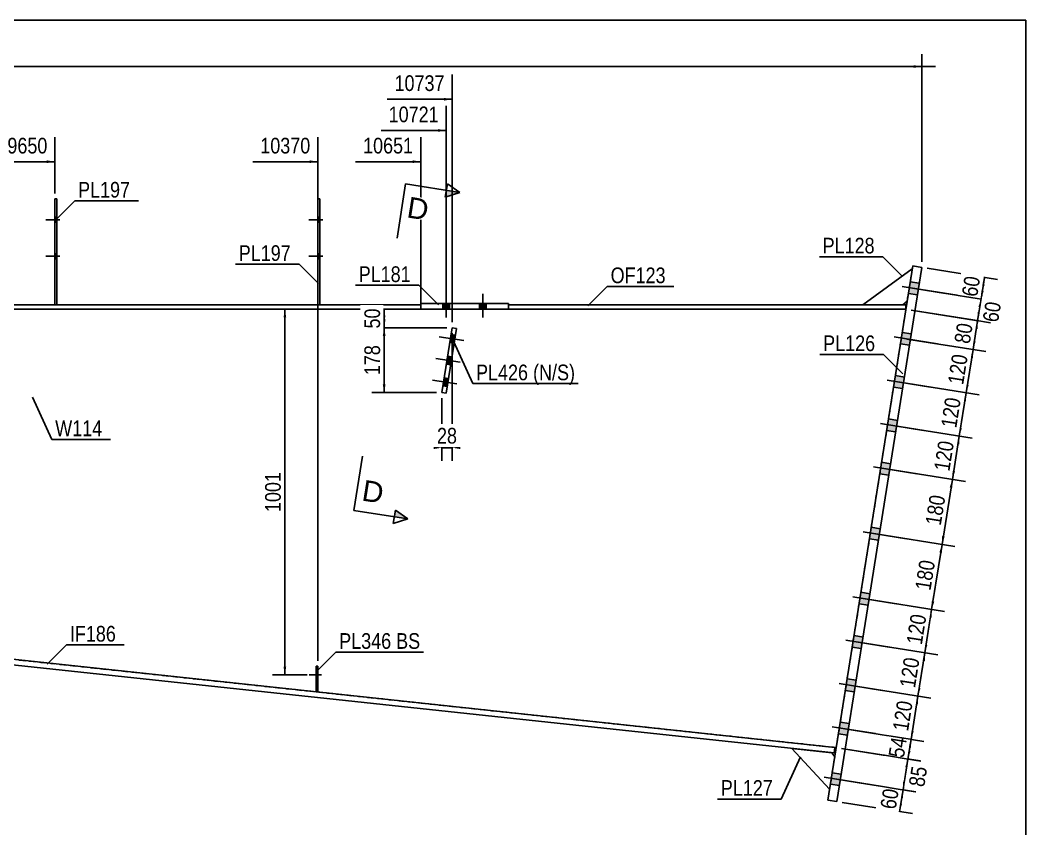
# Model space of a CAD drawing. Header units: millimetres. Extents: x -25 to 378, y -194 to 83.
# Drawn here: x 194.4 to 378, y -64.8 to 82.8 of the extents above; entities that cross this region are included whole.
import ezdxf

# ---------------------------------------------------------------- set-up
doc = ezdxf.new("R2010")
doc.units = ezdxf.units.MM
doc.linetypes.add('DXK_LINE_DOT1', pattern=[1.8814, 0.9407, -0.9407])
doc.linetypes.add('DXK_LINE_DOT2', pattern=[3.9198, 1.9599, -1.9599])
doc.styles.add('Arial', font='ARIAL.TTF', dxfattribs={"height": 0.2})
doc.styles.add('Arial Narrow', font='ARIALN.TTF', dxfattribs={"height": 0.2})

# ---------------------------------------------------------------- blocks, each defined once
blk = doc.blocks.new('Unknown-623515098-1211')
at = {"color": 5, "linetype": 'Continuous'}
for p, q in [((377.97, 82.77), (-22.03, 82.77)), ((377.97, -194.23), (377.97, 82.77))]:
    blk.add_line(p, q, dxfattribs=at)
blk = doc.blocks.new('Bolt-623515098-1313 - 1232')
at = {"linetype": 'Continuous'}
for points in [[(272.75, 31.07), (271.55, 31.07), (271.55, 30), (272.75, 30)], [(272.75, 31.07), (271.55, 31.07), (271.55, 30), (272.75, 30)], [(279.42, 31.07), (278.22, 31.07), (278.22, 30), (279.42, 30)], [(279.42, 31.07), (278.22, 31.07), (278.22, 30), (279.42, 30)]]:
    blk.add_hatch(color=3, dxfattribs=at).paths.add_polyline_path(points)
at = {"color": 3, "linetype": 'Continuous'}
for p, q in [((272.15, 32.8), (272.15, 28.47)), ((272.15, 32.8), (272.15, 28.47)), ((278.82, 32.8), (278.82, 28.47)), ((278.82, 32.8), (278.82, 28.47)), ((271.55, 31.07), (271.55, 30)), ((271.55, 31.07), (271.55, 30)), ((272.75, 31.07), (272.75, 30)), ((272.75, 31.07), (272.75, 30)), ((278.22, 31.07), (278.22, 30)), ((278.22, 31.07), (278.22, 30)), ((279.42, 31.07), (279.42, 30)), ((279.42, 31.07), (279.42, 30))]:
    blk.add_line(p, q, dxfattribs=at)
blk = doc.blocks.new('Part-623515098-2012 - 1232')
at = {"color": 2, "linetype": 'Continuous'}
for p, q in [((273.23, 26.64), (271.35, 14.79)), ((274.02, 26.51), (272.14, 14.66)), ((274.02, 26.51), (273.23, 26.64)), ((272.14, 14.66), (271.35, 14.79))]:
    blk.add_line(p, q, dxfattribs=at)
blk = doc.blocks.new('Bolt-623515098-1322 - 1232')
at = {"linetype": 'Continuous'}
for points in [[(356.86, 35), (356.53, 32.9), (358.18, 32.64), (358.51, 34.74)], [(356.86, 35), (356.53, 32.9), (358.18, 32.64), (358.51, 34.74)], [(356.86, 35), (356.53, 32.9), (358.18, 32.64), (358.51, 34.74)], [(356.86, 35), (356.53, 32.9), (358.18, 32.64), (358.51, 34.74)], [(355.4, 25.79), (355.06, 23.68), (356.71, 23.42), (357.04, 25.52)], [(355.4, 25.79), (355.06, 23.68), (356.71, 23.42), (357.04, 25.52)], [(355.4, 25.79), (355.06, 23.68), (356.71, 23.42), (357.04, 25.52)], [(355.4, 25.79), (355.06, 23.68), (356.71, 23.42), (357.04, 25.52)], [(354.14, 17.89), (353.81, 15.78), (355.45, 15.52), (355.79, 17.62)], [(354.14, 17.89), (353.81, 15.78), (355.45, 15.52), (355.79, 17.62)], [(354.14, 17.89), (353.81, 15.78), (355.45, 15.52), (355.79, 17.62)], [(354.14, 17.89), (353.81, 15.78), (355.45, 15.52), (355.79, 17.62)], [(352.89, 9.98), (352.55, 7.88), (354.2, 7.62), (354.53, 9.72)], [(352.89, 9.98), (352.55, 7.88), (354.2, 7.62), (354.53, 9.72)], [(352.89, 9.98), (352.55, 7.88), (354.2, 7.62), (354.53, 9.72)], [(352.89, 9.98), (352.55, 7.88), (354.2, 7.62), (354.53, 9.72)], [(351.63, 2.08), (351.29, -0.02), (352.94, -0.28), (353.28, 1.82)], [(351.63, 2.08), (351.29, -0.02), (352.94, -0.28), (353.28, 1.82)], [(351.63, 2.08), (351.29, -0.02), (352.94, -0.28), (353.28, 1.82)], [(351.63, 2.08), (351.29, -0.02), (352.94, -0.28), (353.28, 1.82)], [(349.74, -9.78), (349.41, -11.89), (351.05, -12.15), (351.39, -10.04)], [(349.74, -9.78), (349.41, -11.89), (351.05, -12.15), (351.39, -10.04)], [(349.74, -9.78), (349.41, -11.89), (351.05, -12.15), (351.39, -10.04)], [(349.74, -9.78), (349.41, -11.89), (351.05, -12.15), (351.39, -10.04)], [(347.86, -21.65), (347.52, -23.75), (349.17, -24.02), (349.5, -21.91)], [(347.86, -21.65), (347.52, -23.75), (349.17, -24.02), (349.5, -21.91)], [(347.86, -21.65), (347.52, -23.75), (349.17, -24.02), (349.5, -21.91)], [(347.86, -21.65), (347.52, -23.75), (349.17, -24.02), (349.5, -21.91)], [(346.6, -29.55), (346.26, -31.66), (347.91, -31.92), (348.25, -29.81)], [(346.6, -29.55), (346.26, -31.66), (347.91, -31.92), (348.25, -29.81)], [(346.6, -29.55), (346.26, -31.66), (347.91, -31.92), (348.25, -29.81)], [(346.6, -29.55), (346.26, -31.66), (347.91, -31.92), (348.25, -29.81)], [(345.34, -37.45), (345.01, -39.56), (346.65, -39.82), (346.99, -37.71)], [(345.34, -37.45), (345.01, -39.56), (346.65, -39.82), (346.99, -37.71)], [(345.34, -37.45), (345.01, -39.56), (346.65, -39.82), (346.99, -37.71)], [(345.34, -37.45), (345.01, -39.56), (346.65, -39.82), (346.99, -37.71)], [(344.09, -45.35), (343.75, -47.46), (345.4, -47.72), (345.73, -45.61)], [(344.09, -45.35), (343.75, -47.46), (345.4, -47.72), (345.73, -45.61)], [(344.09, -45.35), (343.75, -47.46), (345.4, -47.72), (345.73, -45.61)], [(344.09, -45.35), (343.75, -47.46), (345.4, -47.72), (345.73, -45.61)], [(342.62, -54.57), (342.29, -56.67), (343.93, -56.94), (344.27, -54.83)], [(342.62, -54.57), (342.29, -56.67), (343.93, -56.94), (344.27, -54.83)], [(342.62, -54.57), (342.29, -56.67), (343.93, -56.94), (344.27, -54.83)], [(342.62, -54.57), (342.29, -56.67), (343.93, -56.94), (344.27, -54.83)]]:
    blk.add_hatch(color=3, dxfattribs=at).paths.add_polyline_path(points)
at = {"color": 3, "linetype": 'Continuous'}
for p, q in [((356.86, 35), (358.51, 34.74)), ((356.86, 35), (358.51, 34.74)), ((356.86, 35), (358.51, 34.74)), ((356.86, 35), (358.51, 34.74)), ((355.4, 34.16), (363.28, 32.9)), ((355.4, 34.16), (363.28, 32.9)), ((355.4, 34.16), (363.28, 32.9)), ((355.4, 34.16), (363.28, 32.9)), ((356.53, 32.9), (358.18, 32.64)), ((356.53, 32.9), (358.18, 32.64)), ((356.53, 32.9), (358.18, 32.64)), ((356.53, 32.9), (358.18, 32.64)), ((355.4, 25.79), (357.04, 25.52)), ((355.4, 25.79), (357.04, 25.52)), ((355.4, 25.79), (357.04, 25.52)), ((355.4, 25.79), (357.04, 25.52)), ((353.93, 24.94), (361.81, 23.69)), ((353.93, 24.94), (361.81, 23.69)), ((353.93, 24.94), (361.81, 23.69)), ((353.93, 24.94), (361.81, 23.69)), ((355.06, 23.68), (356.71, 23.42)), ((355.06, 23.68), (356.71, 23.42)), ((355.06, 23.68), (356.71, 23.42)), ((355.06, 23.68), (356.71, 23.42)), ((352.67, 17.04), (360.56, 15.79)), ((352.67, 17.04), (360.56, 15.79)), ((352.67, 17.04), (360.56, 15.79)), ((352.67, 17.04), (360.56, 15.79)), ((354.14, 17.89), (355.79, 17.62)), ((354.14, 17.89), (355.79, 17.62)), ((354.14, 17.89), (355.79, 17.62)), ((354.14, 17.89), (355.79, 17.62)), ((353.81, 15.78), (355.45, 15.52)), ((353.81, 15.78), (355.45, 15.52)), ((353.81, 15.78), (355.45, 15.52)), ((353.81, 15.78), (355.45, 15.52)), ((352.89, 9.98), (354.53, 9.72)), ((352.89, 9.98), (354.53, 9.72)), ((352.89, 9.98), (354.53, 9.72)), ((352.89, 9.98), (354.53, 9.72)), ((351.42, 9.14), (359.3, 7.88)), ((351.42, 9.14), (359.3, 7.88)), ((351.42, 9.14), (359.3, 7.88)), ((351.42, 9.14), (359.3, 7.88)), ((352.55, 7.88), (354.2, 7.62)), ((352.55, 7.88), (354.2, 7.62)), ((352.55, 7.88), (354.2, 7.62)), ((352.55, 7.88), (354.2, 7.62)), ((351.63, 2.08), (353.28, 1.82)), ((351.63, 2.08), (353.28, 1.82)), ((351.63, 2.08), (353.28, 1.82)), ((351.63, 2.08), (353.28, 1.82)), ((350.16, 1.24), (358.05, -0.02)), ((350.16, 1.24), (358.05, -0.02)), ((350.16, 1.24), (358.05, -0.02)), ((350.16, 1.24), (358.05, -0.02)), ((351.29, -0.02), (352.94, -0.28)), ((351.29, -0.02), (352.94, -0.28)), ((351.29, -0.02), (352.94, -0.28)), ((351.29, -0.02), (352.94, -0.28)), ((348.27, -10.63), (356.16, -11.88)), ((348.27, -10.63), (356.16, -11.88)), ((348.27, -10.63), (356.16, -11.88)), ((348.27, -10.63), (356.16, -11.88)), ((349.74, -9.78), (351.39, -10.04)), ((349.74, -9.78), (351.39, -10.04)), ((349.74, -9.78), (351.39, -10.04)), ((349.74, -9.78), (351.39, -10.04)), ((349.41, -11.89), (351.05, -12.15)), ((349.41, -11.89), (351.05, -12.15)), ((349.41, -11.89), (351.05, -12.15)), ((349.41, -11.89), (351.05, -12.15)), ((347.86, -21.65), (349.5, -21.91)), ((347.86, -21.65), (349.5, -21.91)), ((347.86, -21.65), (349.5, -21.91)), ((347.86, -21.65), (349.5, -21.91)), ((346.39, -22.49), (354.27, -23.75)), ((346.39, -22.49), (354.27, -23.75)), ((346.39, -22.49), (354.27, -23.75)), ((346.39, -22.49), (354.27, -23.75)), ((347.52, -23.75), (349.17, -24.02)), ((347.52, -23.75), (349.17, -24.02)), ((347.52, -23.75), (349.17, -24.02)), ((347.52, -23.75), (349.17, -24.02)), ((345.13, -30.4), (353.02, -31.65)), ((345.13, -30.4), (353.02, -31.65)), ((345.13, -30.4), (353.02, -31.65)), ((345.13, -30.4), (353.02, -31.65)), ((346.6, -29.55), (348.25, -29.81)), ((346.6, -29.55), (348.25, -29.81)), ((346.6, -29.55), (348.25, -29.81)), ((346.6, -29.55), (348.25, -29.81)), ((346.26, -31.66), (347.91, -31.92)), ((346.26, -31.66), (347.91, -31.92)), ((346.26, -31.66), (347.91, -31.92)), ((346.26, -31.66), (347.91, -31.92)), ((343.88, -38.3), (351.76, -39.55)), ((343.88, -38.3), (351.76, -39.55)), ((343.88, -38.3), (351.76, -39.55)), ((343.88, -38.3), (351.76, -39.55)), ((345.34, -37.45), (346.99, -37.71)), ((345.34, -37.45), (346.99, -37.71)), ((345.34, -37.45), (346.99, -37.71)), ((345.34, -37.45), (346.99, -37.71)), ((345.01, -39.56), (346.65, -39.82)), ((345.01, -39.56), (346.65, -39.82)), ((345.01, -39.56), (346.65, -39.82)), ((345.01, -39.56), (346.65, -39.82)), ((344.09, -45.35), (345.73, -45.61)), ((344.09, -45.35), (345.73, -45.61)), ((344.09, -45.35), (345.73, -45.61)), ((344.09, -45.35), (345.73, -45.61)), ((342.62, -46.2), (350.5, -47.45)), ((342.62, -46.2), (350.5, -47.45)), ((342.62, -46.2), (350.5, -47.45)), ((342.62, -46.2), (350.5, -47.45)), ((343.75, -47.46), (345.4, -47.72)), ((343.75, -47.46), (345.4, -47.72)), ((343.75, -47.46), (345.4, -47.72)), ((343.75, -47.46), (345.4, -47.72)), ((342.62, -54.57), (344.27, -54.83)), ((342.62, -54.57), (344.27, -54.83)), ((342.62, -54.57), (344.27, -54.83)), ((342.62, -54.57), (344.27, -54.83)), ((341.15, -55.41), (349.04, -56.67)), ((341.15, -55.41), (349.04, -56.67)), ((341.15, -55.41), (349.04, -56.67)), ((341.15, -55.41), (349.04, -56.67)), ((342.29, -56.67), (343.93, -56.94)), ((342.29, -56.67), (343.93, -56.94)), ((342.29, -56.67), (343.93, -56.94)), ((342.29, -56.67), (343.93, -56.94))]:
    blk.add_line(p, q, dxfattribs=at)
blk = doc.blocks.new('Bolt-623515098-1947 - 1232')
at = {"linetype": 'Continuous'}
for points in [[(273.59, 23.81), (273.82, 25.26), (273.03, 25.39), (272.8, 23.94)], [(272.96, 19.86), (273.19, 21.31), (272.4, 21.43), (272.17, 19.99)], [(272.33, 15.91), (272.56, 17.36), (271.77, 17.48), (271.54, 16.04)]]:
    blk.add_hatch(color=3, dxfattribs=at).paths.add_polyline_path(points)
at = {"color": 3, "linetype": 'Continuous'}
for p, q in [((275.35, 24.27), (270.87, 24.99)), ((273.59, 23.81), (272.8, 23.94)), ((273.82, 25.26), (273.03, 25.39)), ((274.72, 20.32), (270.25, 21.04)), ((273.19, 21.31), (272.4, 21.43)), ((272.96, 19.86), (272.17, 19.99)), ((274.1, 16.37), (269.62, 17.08)), ((272.56, 17.36), (271.77, 17.48)), ((272.33, 15.91), (271.54, 16.04))]:
    blk.add_line(p, q, dxfattribs=at)
blk = doc.blocks.new('Part-623515098-1389 - 1232')
at = {"color": 2, "linetype": 'Continuous'}
for p, q in [((283.49, 30.8), (283.49, 30)), ((356.07, 30.8), (283.49, 30.8)), ((283.49, 30), (356.07, 30)), ((356.07, 30), (356.07, 30.8))]:
    blk.add_line(p, q, dxfattribs=at)
blk = doc.blocks.new('Part-623515098-1411 - 1232')
at = {"color": 2, "linetype": 'Continuous'}
for p, q in [((267.49, 30.8), (150.07, 30.8)), ((150.07, 30.8), (150.07, 30)), ((150.07, 30), (267.49, 30)), ((267.49, 30), (267.49, 30.8))]:
    blk.add_line(p, q, dxfattribs=at)
blk = doc.blocks.new('Part-623515098-1455 - 1232')
at = {"color": 7, "linetype": 'DXK_LINE_DOT1'}
for p, q in [((356.07, 30), (156.73, 30)), ((356.07, 30), (343.35, -50)), ((343.09, -49.97), (156.73, -30)), ((156.73, -30), (343.35, -49.99))]:
    blk.add_line(p, q, dxfattribs=at)
at = {"color": 2, "linetype": 'Continuous'}
blk.add_line((343.35, -50), (343.09, -49.97), dxfattribs=at)
blk = doc.blocks.new('Part-623515098-1574 - 1232')
at = {"color": 2, "linetype": 'Continuous'}
for p, q in [((341.82, -59.58), (357.32, 37.9)), ((358.97, 37.64), (343.47, -59.84)), ((357.32, 37.9), (358.97, 37.64)), ((343.47, -59.84), (341.82, -59.58))]:
    blk.add_line(p, q, dxfattribs=at)
blk = doc.blocks.new('Part-623515098-1632 - 1232')
at = {"color": 2, "linetype": 'Continuous'}
for p, q in [((357.24, 37.38), (348.2, 30.8)), ((355.53, 30.8), (356.3, 31.46))]:
    blk.add_line(p, q, dxfattribs=at)
at = {"color": 7, "linetype": 'DXK_LINE_DOT1'}
for p, q in [((356.3, 31.46), (357.24, 37.38)), ((348.2, 30.8), (355.53, 30.8))]:
    blk.add_line(p, q, dxfattribs=at)
blk = doc.blocks.new('Part-623515098-1521 - 1232')
at = {"color": 2, "linetype": 'Continuous'}
for p, q in [((163.4, -30.71), (163.29, -31.71)), ((163.4, -30.71), (343.09, -49.97)), ((163.29, -31.71), (342.99, -50.97)), ((343.09, -49.97), (342.99, -50.97))]:
    blk.add_line(p, q, dxfattribs=at)
blk = doc.blocks.new('Part-623515098-17320 - 1232')
at = {"color": 2, "linetype": 'Continuous'}
for p, q in [((249.05, 50.13), (248.72, 50.13)), ((248.72, 50.13), (248.72, 30.8)), ((249.05, 30.8), (249.05, 50.13))]:
    blk.add_line(p, q, dxfattribs=at)
at = {"color": 7, "linetype": 'DXK_LINE_DOT1'}
blk.add_line((248.72, 30.8), (249.05, 30.8), dxfattribs=at)
blk = doc.blocks.new('Part-623515098-1603 - 1232')
at = {"color": 2, "linetype": 'Continuous'}
for p, q in [((342.14, -57.58), (335.23, -50.14)), ((342.53, -50.93), (335.23, -50.14)), ((343.08, -51.66), (342.53, -50.93))]:
    blk.add_line(p, q, dxfattribs=at)
at = {"color": 7, "linetype": 'DXK_LINE_DOT1'}
blk.add_line((343.08, -51.66), (342.14, -57.58), dxfattribs=at)
blk = doc.blocks.new('Part-623515098-17324 - 1232')
at = {"color": 2, "linetype": 'Continuous'}
for p, q in [((248.39, -39.82), (248.39, -35.15)), ((248.39, -35.15), (248.72, -35.15)), ((248.72, -35.15), (248.72, -39.82)), ((248.72, -39.82), (248.39, -39.82))]:
    blk.add_line(p, q, dxfattribs=at)
blk = doc.blocks.new('Part-623515098-1873 - 1232')
at = {"color": 2, "linetype": 'Continuous'}
for p, q in [((283.49, 31.07), (267.49, 31.07)), ((267.49, 31.07), (267.49, 30)), ((283.49, 30), (267.49, 30)), ((283.49, 31.07), (283.49, 30))]:
    blk.add_line(p, q, dxfattribs=at)
blk = doc.blocks.new('Part-623515098-17321 - 1232')
at = {"color": 7, "linetype": 'DXK_LINE_DOT1'}
for p, q in [((248.39, -39.82), (248.39, -35.15)), ((248.39, -35.15), (248.72, -35.15)), ((248.72, -39.82), (248.72, -35.15)), ((248.39, -38.82), (248.72, -38.82)), ((248.72, -39.82), (248.39, -39.82))]:
    blk.add_line(p, q, dxfattribs=at)
blk = doc.blocks.new('Part-623515098-17327 - 1232')
at = {"color": 2, "linetype": 'Continuous'}
for p, q in [((201.05, 50.13), (200.72, 50.13)), ((200.72, 50.13), (200.72, 30.8)), ((201.05, 30.8), (201.05, 50.13))]:
    blk.add_line(p, q, dxfattribs=at)
at = {"color": 7, "linetype": 'DXK_LINE_DOT1'}
blk.add_line((200.72, 30.8), (201.05, 30.8), dxfattribs=at)
blk = doc.blocks.new('Bolt-623515098-17369 - 1232')
at = {"linetype": 'Continuous'}
for points in [[(249.05, 45.87), (249.05, 46.8), (248.72, 46.8), (248.72, 45.87)], [(249.05, 45.87), (249.05, 46.8), (248.72, 46.8), (248.72, 45.87)], [(249.05, 39.2), (249.05, 40.13), (248.72, 40.13), (248.72, 39.2)], [(249.05, 39.2), (249.05, 40.13), (248.72, 40.13), (248.72, 39.2)]]:
    blk.add_hatch(color=3, dxfattribs=at).paths.add_polyline_path(points)
at = {"color": 3, "linetype": 'Continuous'}
for p, q in [((249.59, 46.33), (247.05, 46.33)), ((249.59, 46.33), (247.05, 46.33)), ((249.05, 46.8), (248.72, 46.8)), ((249.05, 46.8), (248.72, 46.8)), ((249.05, 45.87), (248.72, 45.87)), ((249.05, 45.87), (248.72, 45.87)), ((249.59, 39.67), (247.05, 39.67)), ((249.59, 39.67), (247.05, 39.67)), ((249.05, 40.13), (248.72, 40.13)), ((249.05, 40.13), (248.72, 40.13)), ((249.05, 39.2), (248.72, 39.2)), ((249.05, 39.2), (248.72, 39.2))]:
    blk.add_line(p, q, dxfattribs=at)
blk = doc.blocks.new('Bolt-623515098-17370 - 1232')
at = {"color": 3, "linetype": 'DXK_LINE_DOT2'}
for p, q in [((248.72, -36.22), (248.39, -36.22)), ((249.25, -36.69), (248.39, -36.69)), ((248.72, -37.15), (248.39, -37.15))]:
    blk.add_line(p, q, dxfattribs=at)
blk = doc.blocks.new('Bolt-623515098-17373 - 1232')
at = {"linetype": 'Continuous'}
blk.add_hatch(color=3, dxfattribs=at).paths.add_polyline_path([(248.72, -37.15), (248.72, -36.22), (248.39, -36.22), (248.39, -37.15)])
at = {"color": 3, "linetype": 'Continuous'}
for p, q in [((249.35, -36.69), (247.15, -36.69)), ((248.72, -36.22), (248.39, -36.22)), ((248.72, -37.15), (248.39, -37.15))]:
    blk.add_line(p, q, dxfattribs=at)
blk = doc.blocks.new('Bolt-623515098-17376 - 1232')
at = {"linetype": 'Continuous'}
for points in [[(201.05, 45.87), (201.05, 46.8), (200.72, 46.8), (200.72, 45.87)], [(201.05, 45.87), (201.05, 46.8), (200.72, 46.8), (200.72, 45.87)], [(201.05, 39.2), (201.05, 40.13), (200.72, 40.13), (200.72, 39.2)], [(201.05, 39.2), (201.05, 40.13), (200.72, 40.13), (200.72, 39.2)]]:
    blk.add_hatch(color=3, dxfattribs=at).paths.add_polyline_path(points)
at = {"color": 3, "linetype": 'Continuous'}
for p, q in [((201.59, 46.33), (199.05, 46.33)), ((201.59, 46.33), (199.05, 46.33)), ((201.05, 46.8), (200.72, 46.8)), ((201.05, 46.8), (200.72, 46.8)), ((201.05, 45.87), (200.72, 45.87)), ((201.05, 45.87), (200.72, 45.87)), ((201.59, 39.67), (199.05, 39.67)), ((201.59, 39.67), (199.05, 39.67)), ((201.05, 40.13), (200.72, 40.13)), ((201.05, 40.13), (200.72, 40.13)), ((201.05, 39.2), (200.72, 39.2)), ((201.05, 39.2), (200.72, 39.2))]:
    blk.add_line(p, q, dxfattribs=at)
blk = doc.blocks.new('StraightDimension-623515098-7897 - 1232')
at = {"linetype": 'Continuous'}
for points in [[(369.93, 34.38), (370.41, 35.82), (370.42, 34.3)], [(370.27, 33.31), (369.78, 31.87), (369.77, 33.39)]]:
    blk.add_hatch(color=7, dxfattribs=at).paths.add_polyline_path(points)
at = {"color": 7, "linetype": 'Continuous'}
for p, q in [((359.96, 37.48), (372.78, 35.44)), ((369.78, 31.87), (370.41, 35.82)), ((357.68, 33.79), (372.15, 31.49))]:
    blk.add_line(p, q, dxfattribs=at)
at = {"color": 0}
blk.add_wipeout([(370.33, 36.27), (366.18, 36.93), (365.42, 32.13), (369.57, 31.47)], dxfattribs=at)
at = {"color": 3, "style": 'Arial Narrow'}
blk.add_text('60', height=2.863, rotation=80.9647, dxfattribs=at).set_placement((369.07, 32.16))
blk = doc.blocks.new('StraightDimension-623515098-10404 - 1232')
at = {"linetype": 'Continuous'}
for points in [[(269.85, 4.99), (271.35, 4.74), (269.85, 4.49)], [(274.73, 4.49), (273.23, 4.74), (274.73, 4.99)]]:
    blk.add_hatch(color=7, dxfattribs=at).paths.add_polyline_path(points)
at = {"color": 7, "linetype": 'Continuous'}
for p, q in [((273.23, 25.64), (273.23, 2.34)), ((271.35, 13.79), (271.35, 2.34)), ((271.35, 4.74), (273.23, 4.74))]:
    blk.add_line(p, q, dxfattribs=at)
at = {"color": 0}
blk.add_wipeout([(274.72, 4.89), (274.72, 9.09), (269.86, 9.09), (269.86, 4.89)], dxfattribs=at)
at = {"color": 3, "style": 'Arial Narrow'}
blk.add_text('28', height=2.863, dxfattribs=at).set_placement((270.46, 5.49))
blk = doc.blocks.new('StraightDimension-623515098-7908 - 1232')
at = {"linetype": 'Continuous'}
for points in [[(356.52, -49.94), (357, -48.49), (357.02, -50.01)], [(356.92, -50.64), (356.43, -52.08), (356.42, -50.56)]]:
    blk.add_hatch(color=7, dxfattribs=at).paths.add_polyline_path(points)
at = {"color": 7, "linetype": 'Continuous'}
for p, q in [((344.91, -46.57), (359.37, -48.87)), ((356.43, -52.08), (357, -48.49)), ((344.33, -50.16), (358.8, -52.46))]:
    blk.add_line(p, q, dxfattribs=at)
at = {"color": 0}
blk.add_wipeout([(356.95, -47.87), (352.8, -47.21), (352.04, -52), (356.19, -52.66)], dxfattribs=at)
at = {"color": 3, "style": 'Arial Narrow'}
blk.add_text('54', height=2.863, rotation=80.9647, dxfattribs=at).set_placement((355.69, -51.97))
blk = doc.blocks.new('StraightDimension-623515098-7910 - 1232')
at = {"linetype": 'Continuous'}
for points in [[(355.06, -59.14), (355.54, -57.7), (355.55, -59.22)], [(355.39, -60.22), (354.91, -61.66), (354.9, -60.14)]]:
    blk.add_hatch(color=7, dxfattribs=at).paths.add_polyline_path(points)
at = {"color": 7, "linetype": 'Continuous'}
for p, q in [((343.44, -55.78), (357.91, -58.08)), ((354.91, -61.66), (355.54, -57.7)), ((344.46, -60), (357.28, -62.04))]:
    blk.add_line(p, q, dxfattribs=at)
at = {"color": 0}
blk.add_wipeout([(355.46, -57.26), (351.31, -56.6), (350.55, -61.4), (354.7, -62.06)], dxfattribs=at)
at = {"color": 3, "style": 'Arial Narrow'}
blk.add_text('60', height=2.863, rotation=80.9647, dxfattribs=at).set_placement((354.2, -61.37))
blk = doc.blocks.new('StraightDimension-623515098-11644 - 1232')
at = {"linetype": 'Continuous'}
for points in [[(242.44, 28.5), (242.69, 30), (242.94, 28.5)], [(242.94, -35.21), (242.69, -36.71), (242.44, -35.21)]]:
    blk.add_hatch(color=7, dxfattribs=at).paths.add_polyline_path(points)
at = {"color": 7, "linetype": 'Continuous'}
for p, q in [((246.77, 30), (240.44, 30)), ((242.69, -36.71), (242.69, 30)), ((246.77, -36.71), (240.44, -36.71))]:
    blk.add_line(p, q, dxfattribs=at)
at = {"color": 0}
blk.add_wipeout([(242.54, 0.9), (238.34, 0.9), (238.34, -7.61), (242.54, -7.61)], dxfattribs=at)
at = {"color": 3, "style": 'Arial Narrow'}
blk.add_text('1001', height=2.863, rotation=90.0002, dxfattribs=at).set_placement((241.94, -7.01))
blk = doc.blocks.new('StraightDimension-623515098-10416 - 1232')
at = {"linetype": 'Continuous'}
for points in [[(260.57, 25.14), (260.82, 26.64), (261.07, 25.14)], [(261.07, 16.29), (260.82, 14.79), (260.57, 16.29)]]:
    blk.add_hatch(color=7, dxfattribs=at).paths.add_polyline_path(points)
at = {"color": 7, "linetype": 'Continuous'}
for p, q in [((272.23, 26.64), (258.57, 26.64)), ((260.82, 14.79), (260.82, 26.64)), ((270.35, 14.79), (258.57, 14.79))]:
    blk.add_line(p, q, dxfattribs=at)
at = {"color": 0}
blk.add_wipeout([(260.67, 24.05), (256.47, 24.05), (256.47, 17.37), (260.67, 17.37)], dxfattribs=at)
at = {"color": 3, "style": 'Arial Narrow'}
blk.add_text('178', height=2.863, rotation=90.0002, dxfattribs=at).set_placement((260.07, 17.97))
blk = doc.blocks.new('StraightDimension-623515098-10415 - 1232')
at = {"linetype": 'Continuous'}
for points in [[(260.57, 28.5), (260.82, 30), (261.07, 28.5)], [(261.07, 28.14), (260.82, 26.64), (260.57, 28.14)]]:
    blk.add_hatch(color=7, dxfattribs=at).paths.add_polyline_path(points)
at = {"color": 7, "linetype": 'Continuous'}
for p, q in [((261.71, 30), (258.57, 30)), ((260.82, 26.64), (260.82, 30)), ((272.23, 26.64), (258.57, 26.64))]:
    blk.add_line(p, q, dxfattribs=at)
at = {"color": 0}
blk.add_wipeout([(260.67, 30.75), (256.47, 30.75), (256.47, 25.89), (260.67, 25.89)], dxfattribs=at)
at = {"color": 3, "style": 'Arial Narrow'}
blk.add_text('50', height=2.863, rotation=90.0002, dxfattribs=at).set_placement((260.07, 26.49))
blk = doc.blocks.new('StraightDimension-623515098-2648 - 1232')
at = {"linetype": 'Continuous'}
blk.add_hatch(color=7, dxfattribs=at).paths.add_polyline_path([(357.47, 74.55), (358.97, 74.3), (357.47, 74.05)])
at = {"color": 7, "linetype": 'Continuous'}
for p, q in [((358.97, 38.64), (358.97, 76.55)), ((-1.33, 74.3), (358.97, 74.3)), ((358.97, 74.3), (361.47, 74.3))]:
    blk.add_line(p, q, dxfattribs=at)
blk = doc.blocks.new('StraightDimension-623515098-7898 - 1232')
at = {"linetype": 'Continuous'}
for points in [[(369.3, 30.43), (369.78, 31.87), (369.79, 30.35)], [(369.64, 29.36), (369.15, 27.92), (369.14, 29.44)]]:
    blk.add_hatch(color=7, dxfattribs=at).paths.add_polyline_path(points)
at = {"color": 7, "linetype": 'Continuous'}
for p, q in [((357.68, 33.79), (372, 31.52)), ((369.15, 27.92), (369.78, 31.87)), ((357.06, 29.84), (371.38, 27.57))]:
    blk.add_line(p, q, dxfattribs=at)
at = {"color": 0}
blk.add_wipeout([(374.15, 31.61), (370, 32.27), (369.24, 27.47), (373.38, 26.81)], dxfattribs=at)
at = {"color": 3, "style": 'Arial Narrow'}
blk.add_text('60', height=2.863, rotation=80.9647, dxfattribs=at).set_placement((372.89, 27.5))
blk = doc.blocks.new('StraightDimension-623515098-7899 - 1232')
at = {"linetype": 'Continuous'}
for points in [[(368.67, 26.48), (369.15, 27.92), (369.17, 26.4)], [(368.8, 24.09), (368.32, 22.65), (368.3, 24.17)]]:
    blk.add_hatch(color=7, dxfattribs=at).paths.add_polyline_path(points)
at = {"color": 7, "linetype": 'Continuous'}
for p, q in [((357.06, 29.84), (371.52, 27.54)), ((368.32, 22.65), (369.15, 27.92)), ((356.22, 24.57), (370.69, 22.27))]:
    blk.add_line(p, q, dxfattribs=at)
at = {"color": 0}
blk.add_wipeout([(368.97, 27.7), (364.82, 28.36), (364.06, 23.57), (368.21, 22.91)], dxfattribs=at)
at = {"color": 3, "style": 'Arial Narrow'}
blk.add_text('80', height=2.863, rotation=80.9647, dxfattribs=at).set_placement((367.71, 23.59))
blk = doc.blocks.new('StraightDimension-623515098-7900 - 1232')
at = {"linetype": 'Continuous'}
for points in [[(367.83, 21.2), (368.32, 22.65), (368.33, 21.13)], [(367.54, 16.19), (367.06, 14.75), (367.05, 16.27)]]:
    blk.add_hatch(color=7, dxfattribs=at).paths.add_polyline_path(points)
at = {"color": 7, "linetype": 'Continuous'}
for p, q in [((356.22, 24.57), (370.69, 22.27)), ((367.06, 14.75), (368.32, 22.65)), ((354.96, 16.68), (369.43, 14.37))]:
    blk.add_line(p, q, dxfattribs=at)
at = {"color": 0}
blk.add_wipeout([(368.07, 22.02), (363.92, 22.68), (362.87, 16.08), (367.02, 15.42)], dxfattribs=at)
at = {"color": 3, "style": 'Arial Narrow'}
blk.add_text('120', height=2.863, rotation=80.9647, dxfattribs=at).set_placement((366.52, 16.11))
blk = doc.blocks.new('StraightDimension-623515098-7901 - 1232')
at = {"linetype": 'Continuous'}
for points in [[(366.58, 13.31), (367.06, 14.75), (367.07, 13.23)], [(366.29, 8.29), (365.8, 6.85), (365.79, 8.37)]]:
    blk.add_hatch(color=7, dxfattribs=at).paths.add_polyline_path(points)
at = {"color": 7, "linetype": 'Continuous'}
for p, q in [((354.96, 16.68), (369.43, 14.37)), ((365.8, 6.85), (367.06, 14.75)), ((353.7, 8.77), (368.17, 6.47))]:
    blk.add_line(p, q, dxfattribs=at)
at = {"color": 0}
blk.add_wipeout([(366.81, 14.13), (362.66, 14.78), (361.61, 8.18), (365.76, 7.52)], dxfattribs=at)
at = {"color": 3, "style": 'Arial Narrow'}
blk.add_text('120', height=2.863, rotation=80.9647, dxfattribs=at).set_placement((365.26, 8.21))
blk = doc.blocks.new('StraightDimension-623515098-7902 - 1232')
at = {"linetype": 'Continuous'}
for points in [[(365.32, 5.41), (365.8, 6.85), (365.82, 5.33)], [(365.03, 0.39), (364.55, -1.05), (364.54, 0.47)]]:
    blk.add_hatch(color=7, dxfattribs=at).paths.add_polyline_path(points)
at = {"color": 7, "linetype": 'Continuous'}
for p, q in [((353.7, 8.77), (368.17, 6.47)), ((364.55, -1.05), (365.8, 6.85)), ((352.45, 0.87), (366.92, -1.43))]:
    blk.add_line(p, q, dxfattribs=at)
at = {"color": 0}
blk.add_wipeout([(365.55, 6.22), (361.41, 6.88), (360.36, 0.28), (364.5, -0.38)], dxfattribs=at)
at = {"color": 3, "style": 'Arial Narrow'}
blk.add_text('120', height=2.863, rotation=80.9647, dxfattribs=at).set_placement((364, 0.31))
blk = doc.blocks.new('StraightDimension-623515098-7903 - 1232')
at = {"linetype": 'Continuous'}
for points in [[(364.07, -2.49), (364.55, -1.05), (364.56, -2.57)], [(363.14, -11.48), (362.66, -12.92), (362.65, -11.4)]]:
    blk.add_hatch(color=7, dxfattribs=at).paths.add_polyline_path(points)
at = {"color": 7, "linetype": 'Continuous'}
for p, q in [((352.45, 0.87), (366.92, -1.43)), ((362.66, -12.92), (364.55, -1.05)), ((350.56, -11), (365.03, -13.3))]:
    blk.add_line(p, q, dxfattribs=at)
at = {"color": 0}
blk.add_wipeout([(363.98, -3.66), (359.83, -3), (358.78, -9.6), (362.93, -10.26)], dxfattribs=at)
at = {"color": 3, "style": 'Arial Narrow'}
blk.add_text('180', height=2.863, rotation=80.9647, dxfattribs=at).set_placement((362.43, -9.58))
blk = doc.blocks.new('StraightDimension-623515098-7904 - 1232')
at = {"linetype": 'Continuous'}
for points in [[(362.18, -14.36), (362.66, -12.92), (362.67, -14.44)], [(361.26, -23.35), (360.77, -24.79), (360.76, -23.27)]]:
    blk.add_hatch(color=7, dxfattribs=at).paths.add_polyline_path(points)
at = {"color": 7, "linetype": 'Continuous'}
for p, q in [((350.56, -11), (365.03, -13.3)), ((360.77, -24.79), (362.66, -12.92)), ((348.67, -22.87), (363.14, -25.17))]:
    blk.add_line(p, q, dxfattribs=at)
at = {"color": 0}
blk.add_wipeout([(362.09, -15.53), (357.95, -14.87), (356.9, -21.47), (361.04, -22.13)], dxfattribs=at)
at = {"color": 3, "style": 'Arial Narrow'}
blk.add_text('180', height=2.863, rotation=80.9647, dxfattribs=at).set_placement((360.55, -21.45))
blk = doc.blocks.new('StraightDimension-623515098-7905 - 1232')
at = {"linetype": 'Continuous'}
for points in [[(360.29, -26.23), (360.77, -24.79), (360.78, -26.31)], [(360, -31.25), (359.52, -32.69), (359.51, -31.17)]]:
    blk.add_hatch(color=7, dxfattribs=at).paths.add_polyline_path(points)
at = {"color": 7, "linetype": 'Continuous'}
for p, q in [((348.67, -22.87), (363.14, -25.17)), ((359.52, -32.69), (360.77, -24.79)), ((347.42, -30.77), (361.89, -33.07))]:
    blk.add_line(p, q, dxfattribs=at)
at = {"color": 0}
blk.add_wipeout([(360.52, -25.42), (356.37, -24.76), (355.32, -31.36), (359.47, -32.02)], dxfattribs=at)
at = {"color": 3, "style": 'Arial Narrow'}
blk.add_text('120', height=2.863, rotation=80.9647, dxfattribs=at).set_placement((358.97, -31.33))
blk = doc.blocks.new('StraightDimension-623515098-7906 - 1232')
at = {"linetype": 'Continuous'}
for points in [[(359.03, -34.13), (359.52, -32.69), (359.53, -34.21)], [(358.74, -39.15), (358.26, -40.59), (358.25, -39.07)]]:
    blk.add_hatch(color=7, dxfattribs=at).paths.add_polyline_path(points)
at = {"color": 7, "linetype": 'Continuous'}
for p, q in [((347.42, -30.77), (361.89, -33.07)), ((358.26, -40.59), (359.52, -32.69)), ((346.16, -38.67), (360.63, -40.97))]:
    blk.add_line(p, q, dxfattribs=at)
at = {"color": 0}
blk.add_wipeout([(359.26, -33.32), (355.12, -32.66), (354.07, -39.26), (358.22, -39.92)], dxfattribs=at)
at = {"color": 3, "style": 'Arial Narrow'}
blk.add_text('120', height=2.863, rotation=80.9647, dxfattribs=at).set_placement((357.72, -39.23))
blk = doc.blocks.new('StraightDimension-623515098-7907 - 1232')
at = {"linetype": 'Continuous'}
for points in [[(357.78, -42.04), (358.26, -40.59), (358.27, -42.11)], [(357.49, -47.05), (357, -48.49), (356.99, -46.97)]]:
    blk.add_hatch(color=7, dxfattribs=at).paths.add_polyline_path(points)
at = {"color": 7, "linetype": 'Continuous'}
for p, q in [((346.16, -38.67), (360.63, -40.97)), ((357, -48.49), (358.26, -40.59)), ((344.91, -46.57), (359.37, -48.87))]:
    blk.add_line(p, q, dxfattribs=at)
at = {"color": 0}
blk.add_wipeout([(358.01, -41.22), (353.86, -40.56), (352.81, -47.16), (356.96, -47.82)], dxfattribs=at)
at = {"color": 3, "style": 'Arial Narrow'}
blk.add_text('120', height=2.863, rotation=80.9647, dxfattribs=at).set_placement((356.46, -47.13))
blk = doc.blocks.new('StraightDimension-623515098-7909 - 1232')
at = {"linetype": 'Continuous'}
for points in [[(355.95, -53.52), (356.43, -52.08), (356.44, -53.6)], [(356.02, -56.26), (355.54, -57.7), (355.53, -56.18)]]:
    blk.add_hatch(color=7, dxfattribs=at).paths.add_polyline_path(points)
at = {"color": 7, "linetype": 'Continuous'}
for p, q in [((344.33, -50.16), (358.66, -52.43)), ((355.54, -57.7), (356.43, -52.08)), ((343.44, -55.78), (357.76, -58.06))]:
    blk.add_line(p, q, dxfattribs=at)
at = {"color": 0}
blk.add_wipeout([(360.66, -53.18), (356.52, -52.52), (355.75, -57.31), (359.9, -57.97)], dxfattribs=at)
at = {"color": 3, "style": 'Arial Narrow'}
blk.add_text('85', height=2.863, rotation=80.9647, dxfattribs=at).set_placement((359.4, -57.29))
blk = doc.blocks.new('StraightDimension-623515098-16152 - 1232')
at = {"linetype": 'Continuous'}
blk.add_hatch(color=7, dxfattribs=at).paths.add_polyline_path([(271.73, 68.58), (273.23, 68.33), (271.73, 68.08)])
at = {"color": 7, "linetype": 'Continuous'}
for p, q in [((273.23, 27.64), (273.23, 72.83)), ((261.34, 68.33), (273.23, 68.33))]:
    blk.add_line(p, q, dxfattribs=at)
at = {"color": 0}
blk.add_wipeout([(272.45, 69.23), (272.45, 73.43), (262.11, 73.43), (262.11, 69.23)], dxfattribs=at)
at = {"color": 3, "style": 'Arial Narrow'}
blk.add_text('10737', height=2.863, dxfattribs=at).set_placement((262.71, 69.83))
blk = doc.blocks.new('StraightDimension-623515098-16153 - 1232')
at = {"linetype": 'Continuous'}
blk.add_hatch(color=7, dxfattribs=at).paths.add_polyline_path([(270.65, 62.88), (272.15, 62.63), (270.65, 62.38)])
at = {"color": 7, "linetype": 'Continuous'}
for p, q in [((272.15, 32.07), (272.15, 67.13)), ((260.26, 62.63), (272.15, 62.63))]:
    blk.add_line(p, q, dxfattribs=at)
at = {"color": 0}
blk.add_wipeout([(271.38, 63.53), (271.38, 67.73), (261.04, 67.73), (261.04, 63.53)], dxfattribs=at)
at = {"color": 3, "style": 'Arial Narrow'}
blk.add_text('10721', height=2.863, dxfattribs=at).set_placement((261.64, 64.13))
blk = doc.blocks.new('StraightDimension-623515098-16154 - 1232')
at = {"linetype": 'Continuous'}
blk.add_hatch(color=7, dxfattribs=at).paths.add_polyline_path([(265.99, 57.18), (267.49, 56.93), (265.99, 56.68)])
at = {"color": 7, "linetype": 'Continuous'}
for p, q in [((267.49, 31), (267.49, 61.43)), ((255.6, 56.93), (267.49, 56.93))]:
    blk.add_line(p, q, dxfattribs=at)
at = {"color": 0}
blk.add_wipeout([(266.71, 57.83), (266.71, 62.03), (256.37, 62.03), (256.37, 57.83)], dxfattribs=at)
at = {"color": 3, "style": 'Arial Narrow'}
blk.add_text('10651', height=2.863, dxfattribs=at).set_placement((256.97, 58.43))
blk = doc.blocks.new('StraightDimension-623515098-16155 - 1232')
at = {"linetype": 'Continuous'}
blk.add_hatch(color=7, dxfattribs=at).paths.add_polyline_path([(247.22, 57.18), (248.72, 56.93), (247.22, 56.68)])
at = {"color": 7, "linetype": 'Continuous'}
for p, q in [((248.72, -34.17), (248.72, 61.43)), ((236.83, 56.93), (248.72, 56.93))]:
    blk.add_line(p, q, dxfattribs=at)
at = {"color": 0}
blk.add_wipeout([(247.94, 57.83), (247.94, 62.03), (237.6, 62.03), (237.6, 57.83)], dxfattribs=at)
at = {"color": 3, "style": 'Arial Narrow'}
blk.add_text('10370', height=2.863, dxfattribs=at).set_placement((238.2, 58.43))
blk = doc.blocks.new('StraightDimension-623515098-16156 - 1232')
at = {"linetype": 'Continuous'}
blk.add_hatch(color=7, dxfattribs=at).paths.add_polyline_path([(199.22, 57.18), (200.72, 56.93), (199.22, 56.68)])
at = {"color": 7, "linetype": 'Continuous'}
for p, q in [((200.72, 51.13), (200.72, 61.43)), ((190.66, 56.93), (200.72, 56.93))]:
    blk.add_line(p, q, dxfattribs=at)
at = {"color": 0}
blk.add_wipeout([(199.94, 57.83), (199.94, 62.03), (191.43, 62.03), (191.43, 57.83)], dxfattribs=at)
at = {"color": 3, "style": 'Arial Narrow'}
blk.add_text('9650', height=2.863, dxfattribs=at).set_placement((192.03, 58.43))
blk = doc.blocks.new('SectionMark-623515098-11039 - 1232')
at = {"linetype": 'Continuous'}
for points in [[(271.95, 50.46), (272.15, 51.69), (274.62, 51.3)], [(262.68, -7.88), (262.88, -6.64), (265.15, -8.27)]]:
    blk.add_hatch(color=30, dxfattribs=at).paths.add_polyline_path(points)
at = {"color": 30, "linetype": 'Continuous'}
for p, q in [((271.95, 50.46), (272.35, 52.92)), ((272.35, 52.92), (274.62, 51.3)), ((274.62, 51.3), (271.95, 50.46)), ((255.27, -6.7), (265.15, -8.27)), ((262.88, -6.64), (262.48, -9.11)), ((265.15, -8.27), (262.88, -6.64)), ((265.15, -8.27), (262.48, -9.11))]:
    blk.add_line(p, q, dxfattribs=at)
at = {"color": 0, "linetype": 'Continuous'}
for points in [[(268.59, 46.18), (269.22, 50.13), (265.42, 50.74), (264.79, 46.79)], [(260.38, -5.49), (261.01, -1.53), (257.2, -0.93), (256.57, -4.88)]]:
    blk.add_wipeout(points, dxfattribs=at)
at = {"color": 30, "linetype": 'Continuous'}
for p, q in [((264.74, 52.87), (263.17, 42.99)), ((264.74, 52.87), (274.62, 51.3)), ((255.27, -6.7), (256.84, 3.18))]:
    blk.add_line(p, q, dxfattribs=at)
at = {"color": 96, "linetype": 'Continuous', "style": 'Arial'}
for p in [(264.79, 46.79), (256.57, -4.88)]:
    blk.add_text('D', height=3.82, rotation=-9.0355, dxfattribs=at).set_placement(p)
blk = doc.blocks.new('Mark-623515098-19444 - 1232')
at = {"color": 7, "linetype": 'Continuous'}
blk.add_line((248.8, 34.69), (245.27, 38.22), dxfattribs=at)
at = {"color": 0}
blk.add_wipeout([(243.77, 38.82), (243.77, 41.82), (234.27, 41.82), (234.27, 38.82)], dxfattribs=at)
blk.add_wipeout([(243.77, 38.82), (243.77, 41.82), (234.27, 41.82), (234.27, 38.82)], dxfattribs=at)
at = {"color": 7, "linetype": 'Continuous'}
blk.add_line((233.67, 38.22), (245.27, 38.22), dxfattribs=at)
at = {"color": 3, "style": 'Arial Narrow'}
blk.add_text('PL197', height=2.863, dxfattribs=at).set_placement((234.27, 38.82))
blk = doc.blocks.new('Mark-623515098-19426 - 1232')
at = {"color": 7, "linetype": 'Continuous'}
blk.add_line((270.71, 30.83), (267.17, 34.37), dxfattribs=at)
at = {"color": 0}
blk.add_wipeout([(265.67, 34.97), (265.67, 37.97), (256.17, 37.97), (256.17, 34.97)], dxfattribs=at)
blk.add_wipeout([(265.67, 34.97), (265.67, 37.97), (256.17, 37.97), (256.17, 34.97)], dxfattribs=at)
at = {"color": 7, "linetype": 'Continuous'}
blk.add_line((255.57, 34.37), (267.17, 34.37), dxfattribs=at)
at = {"color": 3, "style": 'Arial Narrow'}
blk.add_text('PL181', height=2.863, dxfattribs=at).set_placement((256.17, 34.97))
blk = doc.blocks.new('Mark-623515098-19396 - 1232')
at = {"color": 0}
blk.add_wipeout([(211.85, -30.65), (211.85, -27.65), (203.44, -27.65), (203.44, -30.65)], dxfattribs=at)
blk.add_wipeout([(211.85, -30.65), (211.85, -27.65), (203.44, -27.65), (203.44, -30.65)], dxfattribs=at)
at = {"color": 7, "linetype": 'Continuous'}
for p, q in [((199.31, -34.79), (202.84, -31.25)), ((202.84, -31.25), (213.35, -31.25))]:
    blk.add_line(p, q, dxfattribs=at)
at = {"color": 3, "style": 'Arial Narrow'}
blk.add_text('IF186', height=2.863, dxfattribs=at).set_placement((203.44, -30.65))
blk = doc.blocks.new('MarkSet-623515098-19323 - 1232')
at = {"color": 0}
blk.add_wipeout([(262.11, -31.97), (262.11, -28.97), (252.61, -28.97), (252.61, -31.97)], dxfattribs=at)
blk.add_wipeout([(262.11, -31.97), (262.11, -28.97), (252.61, -28.97), (252.61, -31.97)], dxfattribs=at)
at = {"color": 7, "linetype": 'Continuous'}
blk.add_line((248.47, -36.11), (252.01, -32.57), dxfattribs=at)
at = {"color": 3, "style": 'Arial Narrow'}
blk.add_text('PL346', height=2.863, dxfattribs=at).set_placement((252.61, -31.97))
at = {"color": 0}
blk.add_wipeout([(267.39, -31.97), (267.39, -28.97), (263.01, -28.97), (263.01, -31.97)], dxfattribs=at)
blk.add_wipeout([(267.39, -31.97), (267.39, -28.97), (263.01, -28.97), (263.01, -31.97)], dxfattribs=at)
at = {"color": 7, "linetype": 'Continuous'}
blk.add_line((252.01, -32.57), (267.99, -32.57), dxfattribs=at)
at = {"color": 3, "style": 'Arial Narrow'}
blk.add_text('BS', height=2.863, dxfattribs=at).set_placement((263.01, -31.97))
blk = doc.blocks.new('Mark-623515098-19378 - 1232')
at = {"color": 0}
blk.add_wipeout([(312.21, 34.76), (312.21, 37.76), (302.16, 37.76), (302.16, 34.76)], dxfattribs=at)
blk.add_wipeout([(312.21, 34.76), (312.21, 37.76), (302.16, 37.76), (302.16, 34.76)], dxfattribs=at)
at = {"color": 7, "linetype": 'Continuous'}
for p, q in [((298.02, 30.62), (301.56, 34.16)), ((301.56, 34.16), (313.71, 34.16))]:
    blk.add_line(p, q, dxfattribs=at)
at = {"color": 3, "style": 'Arial Narrow'}
blk.add_text('OF123', height=2.863, dxfattribs=at).set_placement((302.16, 34.76))
blk = doc.blocks.new('Mark-623515098-19387 - 1232')
at = {"color": 0}
blk.add_wipeout([(209.34, 6.84), (209.34, 9.84), (200.76, 9.84), (200.76, 6.84)], dxfattribs=at)
blk.add_wipeout([(209.34, 6.84), (209.34, 9.84), (200.76, 9.84), (200.76, 6.84)], dxfattribs=at)
at = {"color": 7, "linetype": 'Continuous'}
for p, q in [((196.62, 13.98), (200.16, 6.24)), ((200.16, 6.24), (210.84, 6.24))]:
    blk.add_line(p, q, dxfattribs=at)
at = {"color": 3, "style": 'Arial Narrow'}
blk.add_text('W114', height=2.863, dxfattribs=at).set_placement((200.76, 6.84))
blk = doc.blocks.new('Mark-623515098-19399 - 1232')
at = {"color": 7, "linetype": 'Continuous'}
blk.add_line((355.5, 18.22), (351.97, 21.76), dxfattribs=at)
at = {"color": 0}
blk.add_wipeout([(350.47, 22.36), (350.47, 25.36), (340.96, 25.36), (340.96, 22.36)], dxfattribs=at)
blk.add_wipeout([(350.47, 22.36), (350.47, 25.36), (340.96, 25.36), (340.96, 22.36)], dxfattribs=at)
at = {"color": 7, "linetype": 'Continuous'}
blk.add_line((340.36, 21.76), (351.97, 21.76), dxfattribs=at)
at = {"color": 3, "style": 'Arial Narrow'}
blk.add_text('PL126', height=2.863, dxfattribs=at).set_placement((340.96, 22.36))
blk = doc.blocks.new('Mark-623515098-19402 - 1232')
at = {"color": 7, "linetype": 'Continuous'}
blk.add_line((336.82, -51.65), (333.29, -59.39), dxfattribs=at)
at = {"color": 0}
blk.add_wipeout([(331.79, -58.79), (331.79, -55.79), (322.28, -55.79), (322.28, -58.79)], dxfattribs=at)
blk.add_wipeout([(331.79, -58.79), (331.79, -55.79), (322.28, -55.79), (322.28, -58.79)], dxfattribs=at)
at = {"color": 7, "linetype": 'Continuous'}
blk.add_line((321.68, -59.39), (333.29, -59.39), dxfattribs=at)
at = {"color": 3, "style": 'Arial Narrow'}
blk.add_text('PL127', height=2.863, dxfattribs=at).set_placement((322.28, -58.79))
blk = doc.blocks.new('Mark-623515098-19405 - 1232')
at = {"color": 7, "linetype": 'Continuous'}
blk.add_line((355.41, 36.05), (351.88, 39.58), dxfattribs=at)
at = {"color": 0}
blk.add_wipeout([(350.38, 40.18), (350.38, 43.18), (340.87, 43.18), (340.87, 40.18)], dxfattribs=at)
blk.add_wipeout([(350.38, 40.18), (350.38, 43.18), (340.87, 43.18), (340.87, 40.18)], dxfattribs=at)
at = {"color": 7, "linetype": 'Continuous'}
blk.add_line((340.27, 39.58), (351.88, 39.58), dxfattribs=at)
at = {"color": 3, "style": 'Arial Narrow'}
blk.add_text('PL128', height=2.863, dxfattribs=at).set_placement((340.87, 40.18))
blk = doc.blocks.new('Mark-623515098-19435 - 1232')
at = {"color": 0}
blk.add_wipeout([(287.1, 17.04), (287.1, 20.04), (277.59, 20.04), (277.59, 17.04)], dxfattribs=at)
blk.add_wipeout([(287.1, 17.04), (287.1, 20.04), (277.59, 20.04), (277.59, 17.04)], dxfattribs=at)
at = {"color": 7, "linetype": 'Continuous'}
blk.add_line((273.46, 24.18), (276.99, 16.44), dxfattribs=at)
at = {"color": 3, "style": 'Arial Narrow'}
blk.add_text('PL426', height=2.863, dxfattribs=at).set_placement((277.59, 17.04))
at = {"color": 0}
blk.add_wipeout([(295.66, 17.04), (295.66, 20.04), (288, 20.04), (288, 17.04)], dxfattribs=at)
blk.add_wipeout([(295.66, 17.04), (295.66, 20.04), (288, 20.04), (288, 17.04)], dxfattribs=at)
at = {"color": 7, "linetype": 'Continuous'}
blk.add_line((276.99, 16.44), (296.26, 16.44), dxfattribs=at)
at = {"color": 3, "style": 'Arial Narrow'}
for s, p in [('(N/', (288, 17.04)), ('S)', (292.38, 17.04))]:
    blk.add_text(s, height=2.863, dxfattribs=at).set_placement(p)
blk = doc.blocks.new('Mark-623515098-19447 - 1232')
at = {"color": 0}
blk.add_wipeout([(214.44, 50.38), (214.44, 53.38), (204.94, 53.38), (204.94, 50.38)], dxfattribs=at)
blk.add_wipeout([(214.44, 50.38), (214.44, 53.38), (204.94, 53.38), (204.94, 50.38)], dxfattribs=at)
at = {"color": 7, "linetype": 'Continuous'}
for p, q in [((200.8, 46.25), (204.34, 49.78)), ((204.34, 49.78), (215.94, 49.78))]:
    blk.add_line(p, q, dxfattribs=at)
at = {"color": 3, "style": 'Arial Narrow'}
blk.add_text('PL197', height=2.863, dxfattribs=at).set_placement((204.94, 50.38))

msp = doc.modelspace()

# ---------------------------------------------------------------- block references
for name in ['Unknown-623515098-1211', 'Part-623515098-17327 - 1232', 'Part-623515098-17320 - 1232', 'Bolt-623515098-17376 - 1232', 'Bolt-623515098-17369 - 1232', 'Part-623515098-1574 - 1232', 'Part-623515098-1632 - 1232', 'Bolt-623515098-1322 - 1232', 'Bolt-623515098-1313 - 1232', 'Part-623515098-1411 - 1232', 'Part-623515098-1455 - 1232', 'Part-623515098-1873 - 1232', 'Part-623515098-1389 - 1232', 'Part-623515098-2012 - 1232', 'Bolt-623515098-1947 - 1232', 'Part-623515098-1521 - 1232', 'Bolt-623515098-17373 - 1232', 'Part-623515098-17324 - 1232', 'Part-623515098-17321 - 1232', 'Bolt-623515098-17370 - 1232', 'Part-623515098-1603 - 1232']:
    msp.add_blockref(name, (0, 0))

# ---------------------------------------------------------------- next in the draw order: block references
for name in ['StraightDimension-623515098-2648 - 1232', 'StraightDimension-623515098-7897 - 1232', 'StraightDimension-623515098-11644 - 1232', 'StraightDimension-623515098-10404 - 1232', 'Mark-623515098-19387 - 1232', 'Mark-623515098-19396 - 1232', 'StraightDimension-623515098-7908 - 1232', 'Mark-623515098-19402 - 1232', 'StraightDimension-623515098-7910 - 1232']:
    msp.add_blockref(name, (0, 0))

# ---------------------------------------------------------------- next in the draw order: block references
for name in ['StraightDimension-623515098-16156 - 1232', 'StraightDimension-623515098-16155 - 1232', 'Mark-623515098-19405 - 1232', 'Mark-623515098-19378 - 1232', 'StraightDimension-623515098-7898 - 1232', 'StraightDimension-623515098-10416 - 1232', 'StraightDimension-623515098-7909 - 1232']:
    msp.add_blockref(name, (0, 0))

# ---------------------------------------------------------------- next in the draw order: block references
for name in ['Mark-623515098-19447 - 1232', 'Mark-623515098-19444 - 1232', 'StraightDimension-623515098-10415 - 1232', 'StraightDimension-623515098-7899 - 1232', 'MarkSet-623515098-19323 - 1232']:
    msp.add_blockref(name, (0, 0))

# ---------------------------------------------------------------- next in the draw order: block references
for name in ['StraightDimension-623515098-16152 - 1232', 'StraightDimension-623515098-7900 - 1232']:
    msp.add_blockref(name, (0, 0))

# ---------------------------------------------------------------- next in the draw order: block references
for name in ['StraightDimension-623515098-16153 - 1232', 'Mark-623515098-19399 - 1232', 'StraightDimension-623515098-7901 - 1232']:
    msp.add_blockref(name, (0, 0))

# ---------------------------------------------------------------- next in the draw order: block references
for name in ['StraightDimension-623515098-16154 - 1232', 'StraightDimension-623515098-7902 - 1232']:
    msp.add_blockref(name, (0, 0))

# ---------------------------------------------------------------- next in the draw order: block references
for name in ['SectionMark-623515098-11039 - 1232', 'StraightDimension-623515098-7903 - 1232']:
    msp.add_blockref(name, (0, 0))

# ---------------------------------------------------------------- next in the draw order: block references
for name in ['Mark-623515098-19426 - 1232', 'Mark-623515098-19435 - 1232', 'StraightDimension-623515098-7904 - 1232']:
    msp.add_blockref(name, (0, 0))

# ---------------------------------------------------------------- next in the draw order: block references
msp.add_blockref('StraightDimension-623515098-7905 - 1232', (0, 0))

# ---------------------------------------------------------------- next in the draw order: block references
msp.add_blockref('StraightDimension-623515098-7906 - 1232', (0, 0))

# ---------------------------------------------------------------- next in the draw order: block references
msp.add_blockref('StraightDimension-623515098-7907 - 1232', (0, 0))

doc.saveas('drawing.dxf')
